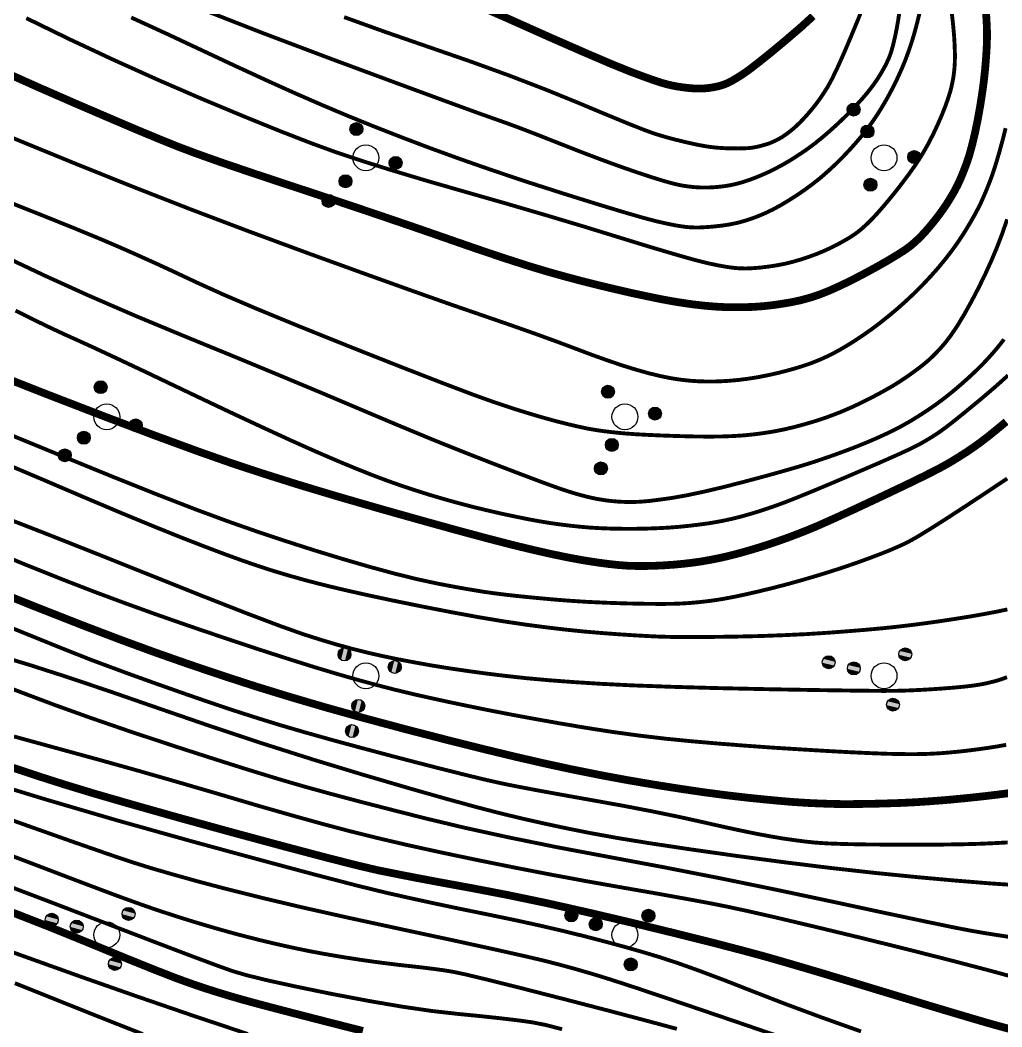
# Model space of a CAD drawing. Extents: x 396500 to 398250, y 1005980 to 1008200.
# Drawn here: x 398221.36 to 398240.31, y 1007852.26 to 1007871.7 of the extents above; entities that cross this region are included whole.
import ezdxf

# ---------------------------------------------------------------- set-up
doc = ezdxf.new("R2010")
doc.units = 0
doc.header["$LTSCALE"] = 0.5
doc.layers.get('0').update_dxf_attribs({"linetype": 'CONTINUOUS'})
doc.layers.add('DGX', color=2, linetype='CONTINUOUS')
doc.layers.add('ZBTZ', color=3, linetype='CONTINUOUS')

# ---------------------------------------------------------------- blocks, each defined once
blk = doc.blocks.new('*U110')
at = {"linetype": 'Continuous'}
for points in [[(-0.238, 2.277), (-0.202, 2.053), (-0.202, 2.347)], [(-0.202, 2.347), (-0.147, 1.998), (-0.147, 2.402)], [(-0.147, 1.998), (-0.202, 2.347), (-0.202, 2.053)], [(-0.147, 2.402), (-0.077, 1.962), (-0.077, 2.438)], [(-0.077, 1.962), (-0.147, 2.402), (-0.147, 1.998)], [(-0.077, 2.438), (0, 1.95), (0, 2.45)], [(0, 1.95), (-0.077, 2.438), (-0.077, 1.962)], [(0, 2.45), (0.077, 1.962), (0.077, 2.438)], [(0.077, 1.962), (0, 2.45), (0, 1.95)], [(0.077, 2.438), (0.147, 1.998), (0.147, 2.402)], [(0.147, 1.998), (0.077, 2.438), (0.077, 1.962)], [(0.147, 2.402), (0.202, 2.053), (0.202, 2.347)], [(0.202, 2.053), (0.147, 2.402), (0.147, 1.998)], [(0.202, 2.347), (0.238, 2.123), (0.238, 2.277)], [(0.238, 2.123), (0.202, 2.347), (0.202, 2.053)], [(-0.25, 2.2), (-0.238, 2.123), (-0.238, 2.277)], [(-0.202, 2.053), (-0.238, 2.277), (-0.238, 2.123)], [(0.25, 2.2), (0.238, 2.277), (0.238, 2.123)]]:
    blk.add_solid(points, dxfattribs=at)
blk = doc.blocks.new('*U109')
at = {"linetype": 'Continuous'}
for points in [[(-0.25, 1.2), (-0.238, 1.123), (-0.238, 1.277)], [(-0.238, 1.277), (-0.202, 1.053), (-0.202, 1.347)], [(-0.202, 1.053), (-0.238, 1.277), (-0.238, 1.123)], [(-0.202, 1.347), (-0.147, 0.998), (-0.147, 1.402)], [(-0.147, 0.998), (-0.202, 1.347), (-0.202, 1.053)], [(-0.147, 1.402), (-0.077, 0.962), (-0.077, 1.438)], [(-0.077, 0.962), (-0.147, 1.402), (-0.147, 0.998)], [(-0.077, 1.438), (0, 0.95), (0, 1.45)], [(0, 0.95), (-0.077, 1.438), (-0.077, 0.962)], [(0, 1.45), (0.077, 0.962), (0.077, 1.438)], [(0.077, 0.962), (0, 1.45), (0, 0.95)], [(0.077, 1.438), (0.147, 0.998), (0.147, 1.402)], [(0.147, 0.998), (0.077, 1.438), (0.077, 0.962)], [(0.147, 1.402), (0.202, 1.053), (0.202, 1.347)], [(0.202, 1.053), (0.147, 1.402), (0.147, 0.998)], [(0.202, 1.347), (0.238, 1.123), (0.238, 1.277)], [(0.238, 1.123), (0.202, 1.347), (0.202, 1.053)], [(0.25, 1.2), (0.238, 1.277), (0.238, 1.123)]]:
    blk.add_solid(points, dxfattribs=at)
blk = doc.blocks.new('*U108')
at = {"linetype": 'Continuous'}
for points in [[(-1.147, -0.398), (-1.077, -0.838), (-1.077, -0.362)], [(-1.077, -0.362), (-1, -0.85), (-1, -0.35)], [(-1, -0.85), (-1.077, -0.362), (-1.077, -0.838)], [(-1, -0.35), (-0.923, -0.838), (-0.923, -0.362)], [(-0.923, -0.838), (-1, -0.35), (-1, -0.85)], [(-0.923, -0.362), (-0.853, -0.802), (-0.853, -0.398)], [(-0.853, -0.802), (-0.923, -0.362), (-0.923, -0.838)], [(-1.25, -0.6), (-1.238, -0.677), (-1.238, -0.523)], [(-1.238, -0.523), (-1.202, -0.747), (-1.202, -0.453)], [(-1.202, -0.747), (-1.238, -0.523), (-1.238, -0.677)], [(-1.202, -0.453), (-1.147, -0.802), (-1.147, -0.398)], [(-1.147, -0.802), (-1.202, -0.453), (-1.202, -0.747)], [(-1.077, -0.838), (-1.147, -0.398), (-1.147, -0.802)], [(-0.853, -0.398), (-0.798, -0.747), (-0.798, -0.453)], [(-0.798, -0.747), (-0.853, -0.398), (-0.853, -0.802)], [(-0.798, -0.453), (-0.762, -0.677), (-0.762, -0.523)], [(-0.762, -0.677), (-0.798, -0.453), (-0.798, -0.747)], [(-0.75, -0.6), (-0.762, -0.523), (-0.762, -0.677)]]:
    blk.add_solid(points, dxfattribs=at)
blk = doc.blocks.new('*U107')
at = {"linetype": 'Continuous'}
for points in [[(0.853, -0.398), (0.923, -0.838), (0.923, -0.362)], [(0.923, -0.362), (1, -0.85), (1, -0.35)], [(1, -0.85), (0.923, -0.362), (0.923, -0.838)], [(1, -0.35), (1.077, -0.838), (1.077, -0.362)], [(1.077, -0.838), (1, -0.35), (1, -0.85)], [(1.077, -0.362), (1.147, -0.802), (1.147, -0.398)], [(1.147, -0.802), (1.077, -0.362), (1.077, -0.838)], [(0.75, -0.6), (0.762, -0.677), (0.762, -0.523)], [(0.762, -0.523), (0.798, -0.747), (0.798, -0.453)], [(0.798, -0.747), (0.762, -0.523), (0.762, -0.677)], [(0.798, -0.453), (0.853, -0.802), (0.853, -0.398)], [(0.853, -0.802), (0.798, -0.453), (0.798, -0.747)], [(0.923, -0.838), (0.853, -0.398), (0.853, -0.802)], [(1.147, -0.398), (1.202, -0.747), (1.202, -0.453)], [(1.202, -0.747), (1.147, -0.398), (1.147, -0.802)], [(1.202, -0.453), (1.238, -0.677), (1.238, -0.523)], [(1.238, -0.677), (1.202, -0.453), (1.202, -0.747)], [(1.25, -0.6), (1.238, -0.523), (1.238, -0.677)]]:
    blk.add_solid(points, dxfattribs=at)
blk = doc.blocks.new('gc160')
for centre, radius in [((0, 2.2), 0.25), ((0, 1.2), 0.25), ((0, 0), 0.5), ((-1, -0.6), 0.25), ((1, -0.6), 0.25)]:
    blk.add_circle(centre, radius)
at = {"linetype": 'Continuous'}
for name in ['*U110', '*U109', '*U108', '*U107']:
    blk.add_blockref(name, (0, 0), dxfattribs=at)

msp = doc.modelspace()

# ---------------------------------------------------------------- linework, layer by layer
at = {"layer": 'DGX', "color": 3, "linetype": 'Continuous', "lineweight": -2, "const_width": 0.15}
for points in [[(398236.665, 1007871.772), (398236.447, 1007871.573), (398236.16, 1007871.326), (398235.866, 1007871.081), (398235.624, 1007870.886), (398235.435, 1007870.74), (398235.298, 1007870.644), (398235.195, 1007870.579), (398235.104, 1007870.526), (398235.026, 1007870.486), (398234.96, 1007870.457), (398234.897, 1007870.436), (398234.826, 1007870.417), (398234.748, 1007870.401), (398234.661, 1007870.387), (398234.569, 1007870.378), (398234.471, 1007870.375), (398234.368, 1007870.377), (398234.26, 1007870.386), (398234.151, 1007870.399), (398234.045, 1007870.415), (398233.944, 1007870.435), (398233.846, 1007870.457), (398233.728, 1007870.491), (398233.567, 1007870.545), (398233.363, 1007870.618), (398233.116, 1007870.711), (398232.767, 1007870.853), (398232.26, 1007871.07), (398231.593, 1007871.362), (398230.768, 1007871.731), (398229.832, 1007872.14)], [(398221.091, 1007870.68), (398221.753, 1007870.384), (398222.428, 1007870.089), (398223.063, 1007869.816), (398223.602, 1007869.586), (398224.047, 1007869.401), (398224.398, 1007869.259), (398224.766, 1007869.12), (398225.263, 1007868.944), (398225.888, 1007868.731), (398226.643, 1007868.481), (398227.442, 1007868.217), (398228.199, 1007867.962), (398228.915, 1007867.718), (398229.59, 1007867.484), (398230.203, 1007867.271), (398230.733, 1007867.093), (398231.181, 1007866.949), (398231.547, 1007866.839), (398231.873, 1007866.748), (398232.202, 1007866.66), (398232.536, 1007866.576), (398232.873, 1007866.496), (398233.195, 1007866.422), (398233.487, 1007866.36), (398233.747, 1007866.307), (398233.976, 1007866.265), (398234.184, 1007866.232), (398234.385, 1007866.204), (398234.578, 1007866.183), (398234.763, 1007866.167), (398234.944, 1007866.157), (398235.125, 1007866.153), (398235.305, 1007866.154), (398235.486, 1007866.159), (398235.668, 1007866.171), (398235.854, 1007866.19), (398236.043, 1007866.216), (398236.235, 1007866.248), (398236.428, 1007866.289), (398236.618, 1007866.341), (398236.805, 1007866.404), (398236.99, 1007866.478), (398237.182, 1007866.565), (398237.394, 1007866.667), (398237.624, 1007866.786), (398237.873, 1007866.921), (398238.11, 1007867.055), (398238.304, 1007867.172), (398238.456, 1007867.271), (398238.564, 1007867.352), (398238.651, 1007867.428), (398238.737, 1007867.511), (398238.822, 1007867.601), (398238.906, 1007867.697), (398238.986, 1007867.794), (398239.06, 1007867.888), (398239.128, 1007867.978), (398239.189, 1007868.065), (398239.247, 1007868.15), (398239.302, 1007868.238), (398239.356, 1007868.328), (398239.408, 1007868.42), (398239.46, 1007868.522), (398239.514, 1007868.639), (398239.569, 1007868.773), (398239.627, 1007868.924), (398239.684, 1007869.096), (398239.739, 1007869.297), (398239.793, 1007869.525), (398239.845, 1007869.78), (398239.892, 1007870.042), (398239.93, 1007870.285), (398239.961, 1007870.512), (398239.984, 1007870.721), (398240, 1007870.911), (398240.012, 1007871.08), (398240.02, 1007871.229), (398240.023, 1007871.356), (398240.023, 1007871.474), (398240.019, 1007871.593), (398240.013, 1007871.712), (398240.004, 1007871.833)], [(398240.531, 1007856.784), (398240.219, 1007856.744), (398239.905, 1007856.707), (398239.59, 1007856.674), (398239.274, 1007856.644), (398238.957, 1007856.619), (398238.642, 1007856.598), (398238.327, 1007856.583), (398238.014, 1007856.573), (398237.72, 1007856.566), (398237.464, 1007856.563), (398237.246, 1007856.562), (398237.066, 1007856.565), (398236.904, 1007856.57), (398236.741, 1007856.576), (398236.577, 1007856.584), (398236.411, 1007856.594), (398236.221, 1007856.607), (398235.984, 1007856.628), (398235.7, 1007856.655), (398235.369, 1007856.689), (398234.994, 1007856.733), (398234.576, 1007856.788), (398234.115, 1007856.856), (398233.612, 1007856.935), (398233.085, 1007857.025), (398232.556, 1007857.123), (398232.023, 1007857.23), (398231.488, 1007857.346), (398230.917, 1007857.477), (398230.277, 1007857.632), (398229.568, 1007857.81), (398228.79, 1007858.011), (398227.998, 1007858.223), (398227.25, 1007858.432), (398226.545, 1007858.639), (398225.883, 1007858.843), (398225.242, 1007859.052), (398224.599, 1007859.269), (398223.954, 1007859.496), (398223.308, 1007859.733), (398222.569, 1007860.014), (398221.646, 1007860.377), (398220.541, 1007860.82)], [(398240.595, 1007852.185), (398240.343, 1007852.252), (398240.012, 1007852.344), (398239.544, 1007852.482), (398238.937, 1007852.663), (398238.192, 1007852.89), (398237.43, 1007853.121), (398236.772, 1007853.319), (398236.218, 1007853.482), (398235.767, 1007853.612), (398235.306, 1007853.737), (398234.721, 1007853.889), (398234.013, 1007854.066), (398233.182, 1007854.269), (398232.32, 1007854.472), (398231.518, 1007854.652), (398230.778, 1007854.806), (398230.098, 1007854.937), (398229.495, 1007855.047), (398228.985, 1007855.143), (398228.567, 1007855.225), (398228.242, 1007855.291), (398227.859, 1007855.381), (398227.266, 1007855.532), (398226.464, 1007855.744), (398225.453, 1007856.017), (398224.414, 1007856.303), (398223.528, 1007856.553), (398222.796, 1007856.765), (398222.217, 1007856.941), (398221.719, 1007857.1), (398221.23, 1007857.263)], [(398227.978, 1007852.183), (398227.15, 1007852.394), (398226.487, 1007852.565), (398225.988, 1007852.696), (398225.655, 1007852.787), (398225.405, 1007852.859), (398225.159, 1007852.934), (398224.915, 1007853.012), (398224.676, 1007853.093), (398224.372, 1007853.203), (398223.939, 1007853.372), (398223.376, 1007853.599), (398222.683, 1007853.885), (398221.958, 1007854.18), (398221.299, 1007854.438), (398220.706, 1007854.659)]]:
    msp.add_lwpolyline(points, dxfattribs=at)
at = {"layer": 'DGX', "linetype": 'Continuous', "const_width": 0.075}
for points in [[(398239.343, 1007871.838), (398239.368, 1007871.618), (398239.387, 1007871.404), (398239.399, 1007871.211), (398239.404, 1007871.037), (398239.403, 1007870.884), (398239.393, 1007870.742), (398239.376, 1007870.602), (398239.35, 1007870.464), (398239.317, 1007870.328), (398239.273, 1007870.187), (398239.218, 1007870.031), (398239.151, 1007869.862), (398239.071, 1007869.679), (398238.985, 1007869.495), (398238.897, 1007869.323), (398238.807, 1007869.162), (398238.715, 1007869.012), (398238.617, 1007868.866), (398238.51, 1007868.715), (398238.393, 1007868.559), (398238.268, 1007868.397), (398238.141, 1007868.241), (398238.023, 1007868.1), (398237.912, 1007867.973), (398237.809, 1007867.862), (398237.711, 1007867.765), (398237.618, 1007867.679), (398237.528, 1007867.605), (398237.442, 1007867.544), (398237.353, 1007867.487), (398237.252, 1007867.429), (398237.141, 1007867.368), (398237.019, 1007867.306), (398236.887, 1007867.245), (398236.749, 1007867.187), (398236.603, 1007867.133), (398236.45, 1007867.081), (398236.292, 1007867.035), (398236.132, 1007866.995), (398235.969, 1007866.963), (398235.805, 1007866.938), (398235.646, 1007866.919), (398235.501, 1007866.907), (398235.37, 1007866.902), (398235.253, 1007866.904), (398235.132, 1007866.914), (398234.99, 1007866.934), (398234.825, 1007866.964), (398234.638, 1007867.003), (398234.383, 1007867.067), (398234.013, 1007867.172), (398233.527, 1007867.316), (398232.926, 1007867.501), (398232.248, 1007867.71), (398231.53, 1007867.925), (398230.772, 1007868.147), (398229.974, 1007868.375), (398229.204, 1007868.597), (398228.528, 1007868.8), (398227.947, 1007868.983), (398227.46, 1007869.146), (398226.97, 1007869.325), (398226.376, 1007869.556), (398225.679, 1007869.839), (398224.879, 1007870.173), (398224.029, 1007870.541), (398223.179, 1007870.924), (398222.331, 1007871.321), (398221.484, 1007871.734)], [(398238.718, 1007871.823), (398238.678, 1007871.653), (398238.631, 1007871.478), (398238.578, 1007871.297), (398238.518, 1007871.117), (398238.453, 1007870.94), (398238.383, 1007870.769), (398238.308, 1007870.601), (398238.229, 1007870.438), (398238.145, 1007870.276), (398238.056, 1007870.117), (398237.962, 1007869.96), (398237.862, 1007869.805), (398237.753, 1007869.651), (398237.635, 1007869.497), (398237.508, 1007869.345), (398237.375, 1007869.196), (398237.239, 1007869.052), (398237.1, 1007868.914), (398236.958, 1007868.782), (398236.811, 1007868.654), (398236.658, 1007868.532), (398236.499, 1007868.415), (398236.334, 1007868.303), (398236.172, 1007868.201), (398236.024, 1007868.113), (398235.888, 1007868.039), (398235.766, 1007867.98), (398235.65, 1007867.93), (398235.536, 1007867.885), (398235.422, 1007867.845), (398235.309, 1007867.81), (398235.192, 1007867.78), (398235.063, 1007867.753), (398234.922, 1007867.731), (398234.771, 1007867.714), (398234.621, 1007867.701), (398234.485, 1007867.694), (398234.363, 1007867.694), (398234.255, 1007867.699), (398234.141, 1007867.713), (398234, 1007867.736), (398233.833, 1007867.77), (398233.64, 1007867.814), (398233.372, 1007867.885), (398232.979, 1007867.999), (398232.463, 1007868.156), (398231.824, 1007868.356), (398231.138, 1007868.576), (398230.486, 1007868.795), (398229.866, 1007869.011), (398229.278, 1007869.225), (398228.72, 1007869.437), (398228.186, 1007869.646), (398227.678, 1007869.852), (398227.195, 1007870.056), (398226.697, 1007870.273), (398226.144, 1007870.522), (398225.537, 1007870.802), (398224.874, 1007871.113), (398224.188, 1007871.435), (398223.508, 1007871.747)], [(398238.33, 1007871.836), (398238.307, 1007871.681), (398238.279, 1007871.525), (398238.249, 1007871.378), (398238.219, 1007871.249), (398238.19, 1007871.138), (398238.161, 1007871.045), (398238.127, 1007870.958), (398238.084, 1007870.863), (398238.03, 1007870.76), (398237.967, 1007870.651), (398237.894, 1007870.537), (398237.812, 1007870.421), (398237.72, 1007870.302), (398237.618, 1007870.182), (398237.507, 1007870.059), (398237.386, 1007869.932), (398237.254, 1007869.802), (398237.113, 1007869.668), (398236.97, 1007869.539), (398236.832, 1007869.421), (398236.699, 1007869.314), (398236.572, 1007869.219), (398236.448, 1007869.133), (398236.324, 1007869.051), (398236.199, 1007868.974), (398236.075, 1007868.902), (398235.949, 1007868.834), (398235.82, 1007868.77), (398235.689, 1007868.711), (398235.556, 1007868.656), (398235.424, 1007868.607), (398235.298, 1007868.566), (398235.177, 1007868.533), (398235.062, 1007868.508), (398234.95, 1007868.49), (398234.837, 1007868.477), (398234.724, 1007868.468), (398234.61, 1007868.464), (398234.495, 1007868.465), (398234.377, 1007868.472), (398234.258, 1007868.485), (398234.136, 1007868.503), (398233.99, 1007868.535), (398233.796, 1007868.588), (398233.554, 1007868.663), (398233.265, 1007868.758), (398232.936, 1007868.873), (398232.577, 1007869.004), (398232.188, 1007869.152), (398231.767, 1007869.317), (398231.365, 1007869.476), (398231.028, 1007869.606), (398230.758, 1007869.706), (398230.554, 1007869.778), (398230.227, 1007869.894), (398229.591, 1007870.126), (398228.644, 1007870.475), (398227.386, 1007870.941), (398226.038, 1007871.45), (398224.818, 1007871.927)], [(398237.639, 1007871.968), (398237.54, 1007871.721), (398237.403, 1007871.39), (398237.259, 1007871.05), (398237.134, 1007870.772), (398237.03, 1007870.557), (398236.947, 1007870.405), (398236.872, 1007870.288), (398236.797, 1007870.176), (398236.72, 1007870.071), (398236.641, 1007869.973), (398236.563, 1007869.881), (398236.488, 1007869.798), (398236.416, 1007869.722), (398236.346, 1007869.655), (398236.278, 1007869.594), (398236.207, 1007869.537), (398236.136, 1007869.485), (398236.063, 1007869.436), (398235.988, 1007869.393), (398235.911, 1007869.355), (398235.831, 1007869.321), (398235.749, 1007869.294), (398235.668, 1007869.271), (398235.594, 1007869.253), (398235.526, 1007869.239), (398235.463, 1007869.23), (398235.397, 1007869.224), (398235.316, 1007869.221), (398235.221, 1007869.219), (398235.112, 1007869.22), (398234.998, 1007869.222), (398234.89, 1007869.228), (398234.787, 1007869.236), (398234.689, 1007869.247), (398234.585, 1007869.263), (398234.462, 1007869.285), (398234.322, 1007869.315), (398234.164, 1007869.351), (398234.001, 1007869.391), (398233.849, 1007869.432), (398233.708, 1007869.473), (398233.577, 1007869.515), (398233.391, 1007869.583), (398233.087, 1007869.704), (398232.664, 1007869.878), (398232.122, 1007870.105), (398231.493, 1007870.361), (398230.807, 1007870.625), (398230.065, 1007870.895), (398229.265, 1007871.172), (398228.439, 1007871.458), (398227.617, 1007871.754)], [(398220.267, 1007869.817), (398221.354, 1007869.367), (398222.438, 1007868.923), (398223.53, 1007868.484), (398224.642, 1007868.049), (398225.774, 1007867.62), (398226.927, 1007867.194), (398228.011, 1007866.801), (398228.939, 1007866.468), (398229.711, 1007866.195), (398230.326, 1007865.983), (398230.839, 1007865.806), (398231.303, 1007865.642), (398231.719, 1007865.491), (398232.086, 1007865.353), (398232.417, 1007865.228), (398232.723, 1007865.119), (398233.005, 1007865.024), (398233.261, 1007864.945), (398233.497, 1007864.879), (398233.718, 1007864.825), (398233.921, 1007864.784), (398234.109, 1007864.755), (398234.289, 1007864.735), (398234.473, 1007864.723), (398234.659, 1007864.719), (398234.847, 1007864.722), (398235.038, 1007864.733), (398235.23, 1007864.75), (398235.424, 1007864.775), (398235.62, 1007864.807), (398235.817, 1007864.846), (398236.015, 1007864.891), (398236.214, 1007864.943), (398236.414, 1007865.001), (398236.609, 1007865.066), (398236.796, 1007865.14), (398236.974, 1007865.221), (398237.143, 1007865.309), (398237.308, 1007865.405), (398237.472, 1007865.508), (398237.636, 1007865.617), (398237.8, 1007865.732), (398237.963, 1007865.855), (398238.128, 1007865.987), (398238.295, 1007866.127), (398238.462, 1007866.276), (398238.628, 1007866.432), (398238.787, 1007866.592), (398238.941, 1007866.756), (398239.089, 1007866.924), (398239.229, 1007867.095), (398239.36, 1007867.266), (398239.481, 1007867.437), (398239.592, 1007867.608), (398239.692, 1007867.773), (398239.779, 1007867.925), (398239.852, 1007868.063), (398239.913, 1007868.187), (398239.965, 1007868.305), (398240.016, 1007868.425), (398240.064, 1007868.545), (398240.11, 1007868.667), (398240.157, 1007868.803), (398240.208, 1007868.967), (398240.264, 1007869.159), (398240.324, 1007869.378), (398240.382, 1007869.61)], [(398220.988, 1007862.123), (398221.839, 1007861.792), (398222.804, 1007861.41), (398223.882, 1007860.979), (398224.916, 1007860.566), (398225.751, 1007860.239), (398226.386, 1007859.999), (398226.822, 1007859.844), (398227.15, 1007859.739), (398227.466, 1007859.644), (398227.769, 1007859.561), (398228.059, 1007859.488), (398228.349, 1007859.422), (398228.651, 1007859.359), (398228.967, 1007859.299), (398229.296, 1007859.24), (398229.636, 1007859.185), (398229.989, 1007859.133), (398230.353, 1007859.083), (398230.73, 1007859.037), (398231.131, 1007858.993), (398231.572, 1007858.953), (398232.052, 1007858.917), (398232.572, 1007858.884), (398233.178, 1007858.854), (398233.917, 1007858.827), (398234.789, 1007858.802), (398235.795, 1007858.78), (398236.758, 1007858.763), (398237.503, 1007858.752), (398238.03, 1007858.747), (398238.339, 1007858.75), (398238.542, 1007858.757), (398238.754, 1007858.767), (398238.974, 1007858.78), (398239.201, 1007858.796), (398239.416, 1007858.813), (398239.599, 1007858.831), (398239.749, 1007858.849), (398239.867, 1007858.866), (398239.965, 1007858.885), (398240.059, 1007858.905), (398240.148, 1007858.927), (398240.231, 1007858.95), (398240.316, 1007858.978), (398240.409, 1007859.012)], [(398220.724, 1007861.491), (398221.474, 1007861.182), (398222.159, 1007860.908), (398222.778, 1007860.668), (398223.377, 1007860.445), (398224, 1007860.22), (398224.647, 1007859.994), (398225.318, 1007859.766), (398225.965, 1007859.551), (398226.542, 1007859.364), (398227.047, 1007859.205), (398227.481, 1007859.075), (398227.87, 1007858.963), (398228.241, 1007858.862), (398228.594, 1007858.771), (398228.929, 1007858.69), (398229.267, 1007858.614), (398229.628, 1007858.535), (398230.011, 1007858.455), (398230.418, 1007858.372), (398230.848, 1007858.289), (398231.302, 1007858.205), (398231.781, 1007858.12), (398232.283, 1007858.035), (398232.796, 1007857.955), (398233.307, 1007857.885), (398233.816, 1007857.825), (398234.323, 1007857.775), (398234.834, 1007857.731), (398235.356, 1007857.69), (398235.888, 1007857.652), (398236.431, 1007857.618), (398236.944, 1007857.587), (398237.389, 1007857.563), (398237.765, 1007857.546), (398238.072, 1007857.534), (398238.332, 1007857.528), (398238.568, 1007857.526), (398238.779, 1007857.528), (398238.965, 1007857.535), (398239.14, 1007857.545), (398239.32, 1007857.56), (398239.505, 1007857.578), (398239.693, 1007857.6), (398239.881, 1007857.624), (398240.06, 1007857.65), (398240.231, 1007857.677), (398240.394, 1007857.706)], [(398221.218, 1007859.956), (398222.17, 1007859.57), (398222.723, 1007859.351), (398223.099, 1007859.211), (398223.516, 1007859.057), (398223.975, 1007858.892), (398224.476, 1007858.715), (398224.986, 1007858.538), (398225.471, 1007858.375), (398225.931, 1007858.227), (398226.366, 1007858.092), (398226.827, 1007857.957), (398227.366, 1007857.805), (398227.982, 1007857.638), (398228.675, 1007857.454), (398229.347, 1007857.28), (398229.9, 1007857.14), (398230.334, 1007857.035), (398230.648, 1007856.964), (398230.949, 1007856.903), (398231.344, 1007856.828), (398231.833, 1007856.739), (398232.416, 1007856.635), (398233.021, 1007856.526), (398233.577, 1007856.419), (398234.082, 1007856.315), (398234.538, 1007856.214), (398234.944, 1007856.122), (398235.3, 1007856.045), (398235.605, 1007855.983), (398235.86, 1007855.936), (398236.085, 1007855.898), (398236.301, 1007855.867), (398236.507, 1007855.84), (398236.704, 1007855.819), (398236.942, 1007855.803), (398237.271, 1007855.791), (398237.693, 1007855.783), (398238.206, 1007855.779), (398238.731, 1007855.778), (398239.187, 1007855.781), (398239.573, 1007855.787), (398239.89, 1007855.796), (398240.164, 1007855.808), (398240.422, 1007855.822)], [(398221.014, 1007859.409), (398221.555, 1007859.246), (398222.239, 1007859.026), (398223.066, 1007858.748), (398224.035, 1007858.412), (398225.062, 1007858.058), (398226.062, 1007857.726), (398227.034, 1007857.417), (398227.978, 1007857.13), (398228.844, 1007856.876), (398229.58, 1007856.666), (398230.186, 1007856.5), (398230.662, 1007856.377), (398231.078, 1007856.277), (398231.504, 1007856.181), (398231.941, 1007856.088), (398232.388, 1007855.999), (398232.902, 1007855.906), (398233.537, 1007855.803), (398234.295, 1007855.689), (398235.175, 1007855.564), (398236.1, 1007855.441), (398236.991, 1007855.331), (398237.849, 1007855.235), (398238.675, 1007855.152), (398239.432, 1007855.084), (398240.086, 1007855.031), (398240.637, 1007854.994)], [(398220.868, 1007858.916), (398221.427, 1007858.704), (398222.034, 1007858.475), (398222.713, 1007858.231), (398223.464, 1007857.972), (398224.286, 1007857.699), (398225.091, 1007857.439), (398225.792, 1007857.217), (398226.388, 1007857.035), (398226.879, 1007856.892), (398227.352, 1007856.762), (398227.895, 1007856.617), (398228.507, 1007856.459), (398229.188, 1007856.286), (398229.945, 1007856.105), (398230.786, 1007855.921), (398231.71, 1007855.733), (398232.718, 1007855.543), (398233.776, 1007855.345), (398234.85, 1007855.135), (398235.939, 1007854.912), (398237.044, 1007854.678), (398238.047, 1007854.462), (398238.831, 1007854.296), (398239.395, 1007854.179), (398239.74, 1007854.113), (398239.979, 1007854.072), (398240.229, 1007854.032), (398240.488, 1007853.993)], [(398237.592, 1007852.173), (398236.813, 1007852.451), (398236.113, 1007852.711), (398235.492, 1007852.952), (398234.944, 1007853.167), (398234.464, 1007853.347), (398234.053, 1007853.494), (398233.709, 1007853.607), (398233.387, 1007853.704), (398233.04, 1007853.803), (398232.667, 1007853.904), (398232.269, 1007854.008), (398231.843, 1007854.113), (398231.382, 1007854.22), (398230.888, 1007854.328), (398230.361, 1007854.437), (398229.832, 1007854.545), (398229.335, 1007854.65), (398228.868, 1007854.752), (398228.433, 1007854.85), (398227.882, 1007854.985), (398227.07, 1007855.196), (398225.997, 1007855.484), (398224.662, 1007855.848), (398223.225, 1007856.251), (398221.841, 1007856.657), (398220.51, 1007857.064)], [(398236.787, 1007851.81), (398235.275, 1007852.329), (398234.1, 1007852.729), (398233.26, 1007853.012), (398232.757, 1007853.176), (398232.427, 1007853.278), (398232.105, 1007853.372), (398231.791, 1007853.458), (398231.486, 1007853.537), (398231.088, 1007853.63), (398230.495, 1007853.763), (398229.707, 1007853.935), (398228.724, 1007854.146), (398227.704, 1007854.367), (398226.805, 1007854.569), (398226.028, 1007854.753), (398225.372, 1007854.917), (398224.809, 1007855.066), (398224.313, 1007855.204), (398223.883, 1007855.329), (398223.519, 1007855.443), (398223.081, 1007855.591), (398222.427, 1007855.819), (398221.557, 1007856.127), (398220.472, 1007856.514)], [(398231.823, 1007852.216), (398231.509, 1007852.298), (398231.237, 1007852.351), (398230.96, 1007852.389), (398230.629, 1007852.428), (398230.246, 1007852.469), (398229.81, 1007852.512), (398229.311, 1007852.568), (398228.741, 1007852.651), (398228.099, 1007852.761), (398227.385, 1007852.896), (398226.703, 1007853.036), (398226.155, 1007853.156), (398225.741, 1007853.257), (398225.461, 1007853.339), (398225.141, 1007853.454), (398224.606, 1007853.654), (398223.856, 1007853.94), (398222.89, 1007854.311), (398221.893, 1007854.693), (398221.049, 1007855.014)], [(398225.76, 1007852.123), (398224.695, 1007852.48), (398223.618, 1007852.85), (398222.53, 1007853.232), (398221.429, 1007853.627), (398220.414, 1007853.993)], [(398223.733, 1007852.121), (398223.069, 1007852.383), (398222.246, 1007852.711), (398221.263, 1007853.105)]]:
    msp.add_lwpolyline(points, dxfattribs=at)
at = {"layer": 'DGX', "linetype": 'Continuous', "const_width": 0.075, "flags": 128}
for points in [[(398240.412, 1007867.851), (398240.313, 1007867.565), (398240.212, 1007867.301), (398240.105, 1007867.047), (398239.987, 1007866.788), (398239.859, 1007866.526), (398239.72, 1007866.26), (398239.58, 1007866.009), (398239.449, 1007865.793), (398239.328, 1007865.613), (398239.217, 1007865.468), (398239.112, 1007865.347), (398239.007, 1007865.237), (398238.904, 1007865.139), (398238.802, 1007865.052), (398238.697, 1007864.971), (398238.585, 1007864.888), (398238.465, 1007864.803), (398238.337, 1007864.718), (398238.194, 1007864.629), (398238.028, 1007864.534), (398237.84, 1007864.433), (398237.628, 1007864.325), (398237.406, 1007864.22), (398237.184, 1007864.125), (398236.964, 1007864.041), (398236.744, 1007863.966), (398236.529, 1007863.902), (398236.319, 1007863.845), (398236.117, 1007863.797), (398235.921, 1007863.758), (398235.726, 1007863.726), (398235.53, 1007863.7), (398235.332, 1007863.68), (398235.132, 1007863.667), (398234.914, 1007863.659), (398234.661, 1007863.656), (398234.374, 1007863.659), (398234.052, 1007863.667), (398233.737, 1007863.678), (398233.467, 1007863.69), (398233.243, 1007863.702), (398233.064, 1007863.715), (398232.91, 1007863.729), (398232.76, 1007863.745), (398232.613, 1007863.763), (398232.47, 1007863.784), (398232.315, 1007863.811), (398232.132, 1007863.85), (398231.92, 1007863.9), (398231.681, 1007863.961), (398231.42, 1007864.033), (398231.143, 1007864.116), (398230.849, 1007864.208), (398230.54, 1007864.311), (398230.128, 1007864.458), (398229.527, 1007864.686), (398228.737, 1007864.993), (398227.758, 1007865.38), (398226.766, 1007865.779), (398225.94, 1007866.119), (398225.279, 1007866.402), (398224.782, 1007866.627), (398224.379, 1007866.817), (398223.996, 1007866.994), (398223.634, 1007867.158), (398223.292, 1007867.309), (398222.909, 1007867.473), (398222.424, 1007867.673), (398221.836, 1007867.91), (398221.146, 1007868.184)], [(398240.351, 1007865.534), (398240.288, 1007865.452), (398240.216, 1007865.363), (398240.135, 1007865.268), (398240.045, 1007865.167), (398239.943, 1007865.058), (398239.823, 1007864.939), (398239.687, 1007864.811), (398239.534, 1007864.674), (398239.371, 1007864.535), (398239.205, 1007864.402), (398239.036, 1007864.276), (398238.864, 1007864.157), (398238.692, 1007864.046), (398238.525, 1007863.944), (398238.361, 1007863.852), (398238.202, 1007863.769), (398238.04, 1007863.692), (398237.87, 1007863.615), (398237.691, 1007863.539), (398237.504, 1007863.463), (398237.309, 1007863.388), (398237.107, 1007863.314), (398236.899, 1007863.241), (398236.685, 1007863.169), (398236.438, 1007863.091), (398236.133, 1007863.002), (398235.771, 1007862.901), (398235.35, 1007862.788), (398234.925, 1007862.679), (398234.55, 1007862.591), (398234.225, 1007862.522), (398233.949, 1007862.473), (398233.714, 1007862.44), (398233.513, 1007862.415), (398233.346, 1007862.4), (398233.212, 1007862.394), (398233.097, 1007862.394), (398232.987, 1007862.397), (398232.883, 1007862.403), (398232.783, 1007862.412), (398232.686, 1007862.423), (398232.587, 1007862.438), (398232.487, 1007862.455), (398232.387, 1007862.476), (398232.282, 1007862.501), (398232.167, 1007862.532), (398232.044, 1007862.567), (398231.911, 1007862.608), (398231.722, 1007862.673), (398231.427, 1007862.78), (398231.027, 1007862.931), (398230.522, 1007863.124), (398229.944, 1007863.35), (398229.327, 1007863.598), (398228.671, 1007863.87), (398227.975, 1007864.164), (398227.225, 1007864.482), (398226.406, 1007864.824), (398225.518, 1007865.192), (398224.561, 1007865.584), (398223.596, 1007865.985), (398222.685, 1007866.38), (398221.828, 1007866.769), (398221.025, 1007867.15)], [(398240.431, 1007864.84), (398240.181, 1007864.616), (398239.903, 1007864.379), (398239.634, 1007864.157), (398239.414, 1007863.979), (398239.243, 1007863.845), (398239.121, 1007863.756), (398239.021, 1007863.689), (398238.917, 1007863.623), (398238.809, 1007863.559), (398238.697, 1007863.496), (398238.535, 1007863.415), (398238.277, 1007863.297), (398237.923, 1007863.141), (398237.474, 1007862.947), (398237.017, 1007862.753), (398236.64, 1007862.595), (398236.343, 1007862.474), (398236.127, 1007862.389), (398235.952, 1007862.325), (398235.779, 1007862.265), (398235.608, 1007862.209), (398235.438, 1007862.158), (398235.271, 1007862.111), (398235.107, 1007862.07), (398234.946, 1007862.035), (398234.788, 1007862.005), (398234.627, 1007861.979), (398234.455, 1007861.956), (398234.274, 1007861.934), (398234.083, 1007861.915), (398233.881, 1007861.899), (398233.667, 1007861.888), (398233.442, 1007861.88), (398233.205, 1007861.876), (398232.971, 1007861.877), (398232.752, 1007861.881), (398232.548, 1007861.889), (398232.359, 1007861.9), (398232.177, 1007861.916), (398231.992, 1007861.935), (398231.805, 1007861.958), (398231.616, 1007861.984), (398231.414, 1007862.017), (398231.187, 1007862.058), (398230.936, 1007862.109), (398230.661, 1007862.167), (398230.376, 1007862.233), (398230.095, 1007862.301), (398229.818, 1007862.374), (398229.544, 1007862.45), (398229.273, 1007862.53), (398229.005, 1007862.615), (398228.739, 1007862.703), (398228.476, 1007862.795), (398228.193, 1007862.901), (398227.868, 1007863.03), (398227.502, 1007863.182), (398227.093, 1007863.358), (398226.616, 1007863.571), (398226.042, 1007863.835), (398225.373, 1007864.148), (398224.607, 1007864.512), (398223.864, 1007864.867), (398223.263, 1007865.151), (398222.803, 1007865.366), (398222.485, 1007865.511), (398222.238, 1007865.622), (398221.993, 1007865.736), (398221.75, 1007865.853), (398221.508, 1007865.973), (398221.275, 1007866.088)], [(398240.414, 1007862.847), (398240.097, 1007862.636), (398239.677, 1007862.358), (398239.248, 1007862.078), (398238.905, 1007861.86), (398238.648, 1007861.704), (398238.476, 1007861.609), (398238.333, 1007861.543), (398238.165, 1007861.47), (398237.971, 1007861.392), (398237.751, 1007861.309), (398237.512, 1007861.222), (398237.261, 1007861.136), (398236.997, 1007861.05), (398236.721, 1007860.965), (398236.441, 1007860.883), (398236.165, 1007860.806), (398235.891, 1007860.735), (398235.622, 1007860.669), (398235.368, 1007860.611), (398235.142, 1007860.563), (398234.945, 1007860.526), (398234.775, 1007860.498), (398234.62, 1007860.478), (398234.463, 1007860.46), (398234.305, 1007860.446), (398234.145, 1007860.435), (398233.957, 1007860.428), (398233.712, 1007860.426), (398233.41, 1007860.429), (398233.052, 1007860.436), (398232.672, 1007860.449), (398232.307, 1007860.466), (398231.957, 1007860.488), (398231.622, 1007860.515), (398231.308, 1007860.544), (398231.024, 1007860.572), (398230.768, 1007860.6), (398230.541, 1007860.628), (398230.311, 1007860.66), (398230.045, 1007860.704), (398229.745, 1007860.757), (398229.409, 1007860.821), (398229.03, 1007860.903), (398228.6, 1007861.009), (398228.118, 1007861.14), (398227.586, 1007861.295), (398227.03, 1007861.465), (398226.477, 1007861.643), (398225.926, 1007861.827), (398225.379, 1007862.019), (398224.767, 1007862.245), (398224.023, 1007862.533), (398223.148, 1007862.883), (398222.14, 1007863.295), (398221.102, 1007863.721)], [(398240.416, 1007860.32), (398240.205, 1007860.276), (398239.968, 1007860.231), (398239.706, 1007860.185), (398239.418, 1007860.139), (398239.123, 1007860.094), (398238.839, 1007860.054), (398238.568, 1007860.019), (398238.307, 1007859.988), (398238.033, 1007859.959), (398237.719, 1007859.93), (398237.365, 1007859.901), (398236.972, 1007859.871), (398236.55, 1007859.844), (398236.107, 1007859.823), (398235.645, 1007859.806), (398235.163, 1007859.795), (398234.704, 1007859.789), (398234.312, 1007859.786), (398233.987, 1007859.788), (398233.73, 1007859.794), (398233.491, 1007859.805), (398233.224, 1007859.82), (398232.93, 1007859.839), (398232.607, 1007859.863), (398232.262, 1007859.892), (398231.899, 1007859.929), (398231.52, 1007859.974), (398231.123, 1007860.026), (398230.694, 1007860.09), (398230.215, 1007860.17), (398229.687, 1007860.267), (398229.111, 1007860.379), (398228.541, 1007860.495), (398228.036, 1007860.603), (398227.594, 1007860.703), (398227.216, 1007860.794), (398226.877, 1007860.882), (398226.554, 1007860.973), (398226.246, 1007861.065), (398225.953, 1007861.16), (398225.646, 1007861.266), (398225.297, 1007861.393), (398224.904, 1007861.542), (398224.469, 1007861.711), (398223.958, 1007861.917), (398223.34, 1007862.172), (398222.616, 1007862.478), (398221.784, 1007862.834), (398220.893, 1007863.212)], [(398240.886, 1007853.127), (398240.13, 1007853.334), (398239.319, 1007853.547), (398238.453, 1007853.767), (398237.531, 1007853.995), (398236.662, 1007854.204), (398235.95, 1007854.373), (398235.396, 1007854.499), (398235.001, 1007854.584), (398234.637, 1007854.656), (398234.18, 1007854.74), (398233.63, 1007854.839), (398232.986, 1007854.951), (398232.291, 1007855.074), (398231.586, 1007855.205), (398230.871, 1007855.344), (398230.145, 1007855.491), (398229.446, 1007855.638), (398228.811, 1007855.778), (398228.24, 1007855.912), (398227.733, 1007856.038), (398227.221, 1007856.174), (398226.634, 1007856.337), (398225.971, 1007856.527), (398225.234, 1007856.745), (398224.452, 1007856.974), (398223.655, 1007857.203), (398222.843, 1007857.43), (398222.016, 1007857.656), (398221.245, 1007857.868)], [(398234.038, 1007852.223), (398233.447, 1007852.382), (398232.726, 1007852.573), (398231.875, 1007852.794), (398231.054, 1007853.004), (398230.425, 1007853.162), (398229.986, 1007853.268), (398229.738, 1007853.321), (398229.574, 1007853.349), (398229.386, 1007853.375), (398229.174, 1007853.402), (398228.938, 1007853.429), (398228.69, 1007853.456), (398228.438, 1007853.487), (398228.184, 1007853.52), (398227.928, 1007853.557), (398227.674, 1007853.596), (398227.429, 1007853.636), (398227.191, 1007853.678), (398226.96, 1007853.721), (398226.731, 1007853.768), (398226.495, 1007853.819), (398226.253, 1007853.874), (398226.005, 1007853.933), (398225.753, 1007853.997), (398225.498, 1007854.064), (398225.24, 1007854.136), (398224.98, 1007854.211), (398224.719, 1007854.289), (398224.459, 1007854.37), (398224.2, 1007854.454), (398223.942, 1007854.539), (398223.635, 1007854.647), (398223.23, 1007854.794), (398222.728, 1007854.983), (398222.128, 1007855.211), (398221.518, 1007855.444), (398220.987, 1007855.644)]]:
    msp.add_lwpolyline(points, dxfattribs=at)
at = {"layer": 'DGX', "color": 3, "linetype": 'Continuous', "lineweight": -2, "const_width": 0.15, "flags": 128}
msp.add_lwpolyline([(398240.392, 1007863.944), (398240.208, 1007863.791), (398240.042, 1007863.657), (398239.892, 1007863.542), (398239.76, 1007863.448), (398239.636, 1007863.363), (398239.508, 1007863.281), (398239.378, 1007863.2), (398239.244, 1007863.121), (398239.062, 1007863.022), (398238.784, 1007862.882), (398238.412, 1007862.701), (398237.945, 1007862.48), (398237.472, 1007862.258), (398237.081, 1007862.079), (398236.774, 1007861.942), (398236.55, 1007861.848), (398236.367, 1007861.776), (398236.184, 1007861.707), (398236.001, 1007861.642), (398235.818, 1007861.579), (398235.638, 1007861.521), (398235.463, 1007861.468), (398235.295, 1007861.42), (398235.132, 1007861.376), (398234.972, 1007861.337), (398234.812, 1007861.302), (398234.653, 1007861.271), (398234.495, 1007861.244), (398234.332, 1007861.221), (398234.16, 1007861.201), (398233.978, 1007861.184), (398233.786, 1007861.171), (398233.595, 1007861.162), (398233.414, 1007861.158), (398233.243, 1007861.159), (398233.082, 1007861.164), (398232.912, 1007861.177), (398232.716, 1007861.198), (398232.492, 1007861.228), (398232.242, 1007861.267), (398231.957, 1007861.319), (398231.63, 1007861.386), (398231.262, 1007861.47), (398230.852, 1007861.569), (398230.37, 1007861.694), (398229.782, 1007861.852), (398229.09, 1007862.044), (398228.292, 1007862.269), (398227.476, 1007862.505), (398226.725, 1007862.731), (398226.04, 1007862.947), (398225.421, 1007863.152), (398224.76, 1007863.385), (398223.947, 1007863.684), (398222.984, 1007864.048), (398221.869, 1007864.478), (398220.759, 1007864.915)], dxfattribs=at)

# ---------------------------------------------------------------- block references
at = {"layer": 'ZBTZ', "linetype": 'Continuous', "yscale": 0.5}
for p, xscale, rotation in [((398238.036, 1007869.039), 0.5000000000093718, 32.28980377111638), ((398228.036, 1007869.039), 0.5000000000020445, 139.1680654299336), ((398223.036, 1007864.039), 0.4999999999751223, 132.5760673885263), ((398233.036, 1007864.039), 0.4999999999979506, 155.0767540485375), ((398238.036, 1007859.039), 0.499999999968754, 76.24195074094246), ((398228.036, 1007859.039), 0.4999999999693842, 165.9315775022606), ((398223.036, 1007854.039), 0.5000000000098629, 74.74776451822609), ((398233.036, 1007854.039), 0.4999999999483894, 70.07293923678334)]:
    msp.add_blockref('gc160', p, dxfattribs=dict(at, xscale=xscale, rotation=rotation))

doc.saveas('drawing.dxf')
